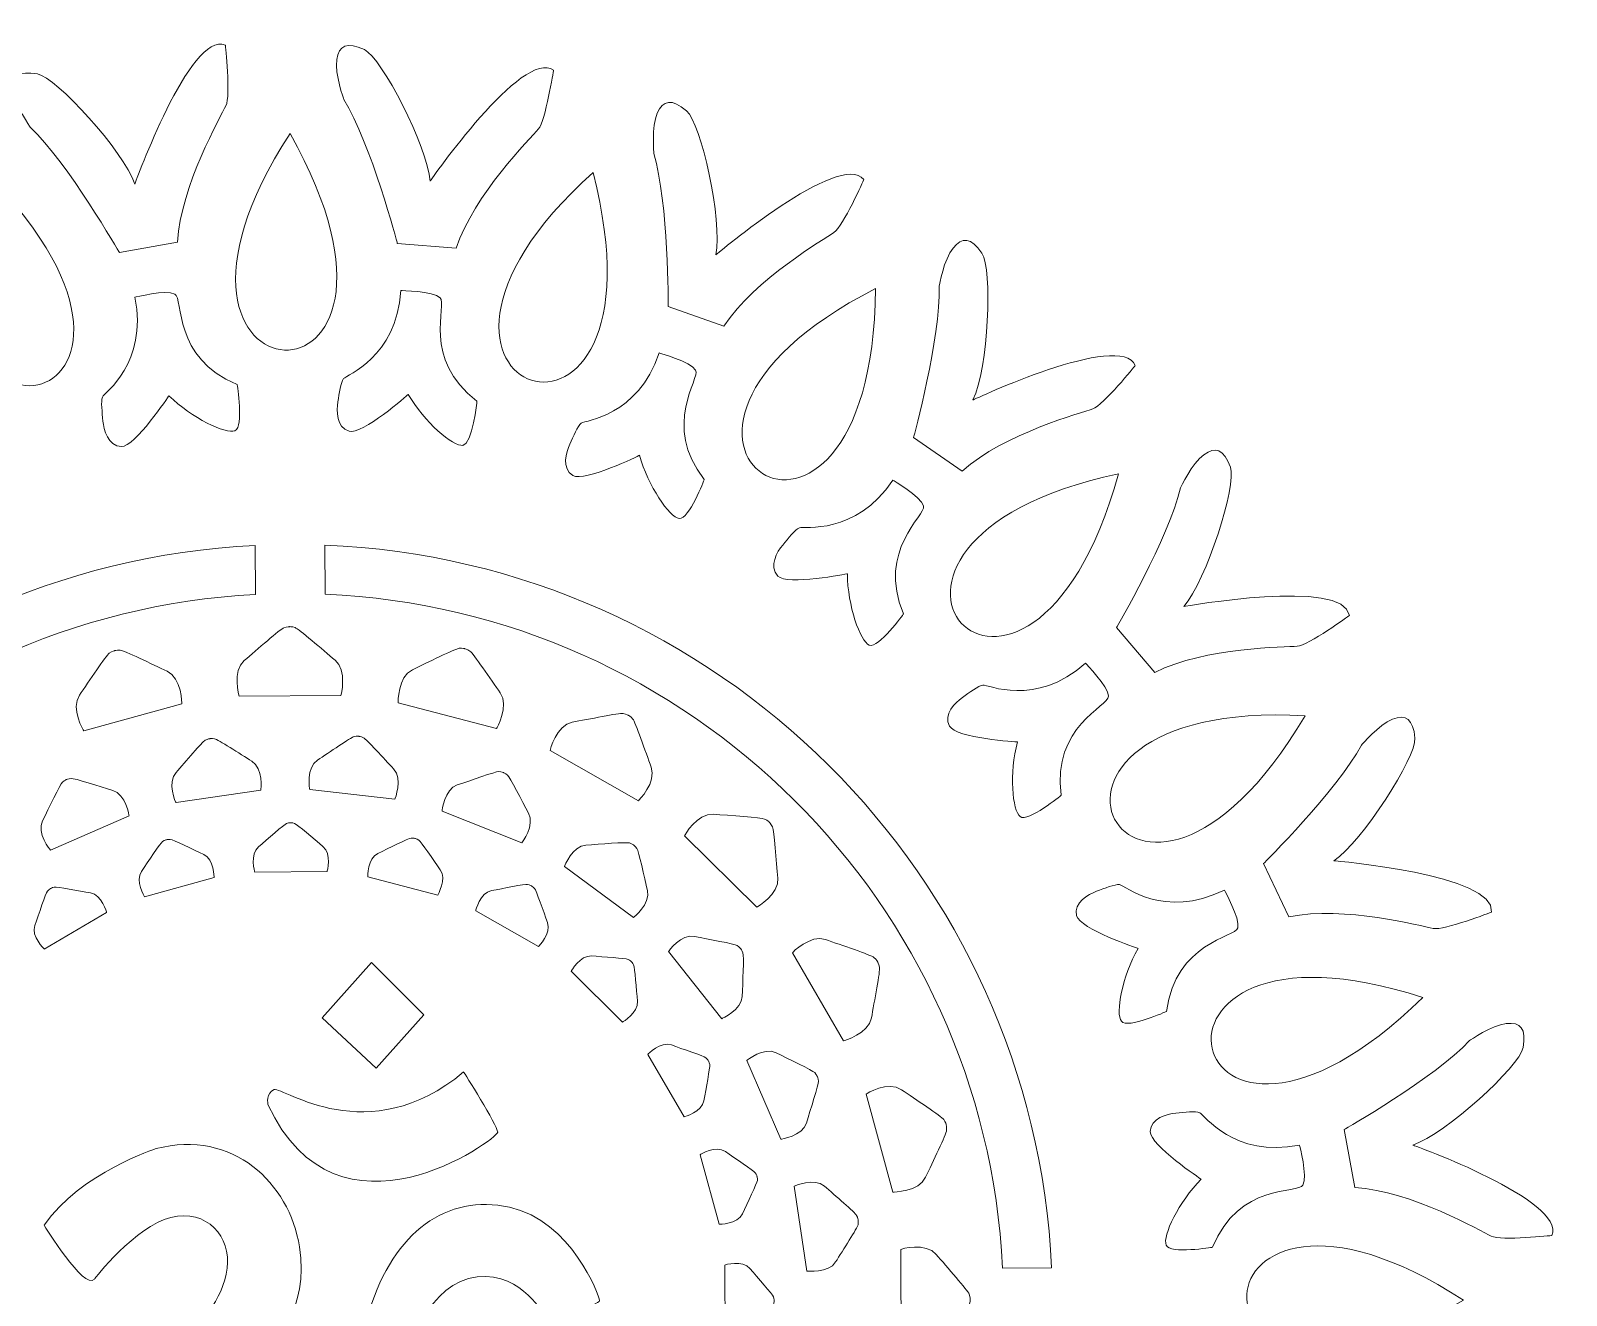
# Model space of a CAD drawing. Header units: millimetres. Extents: x -203 to 203, y -203 to 203.
# Drawn here: x -42 to 203.1, y 1.3 to 203.1 of the extents above; entities that cross this region are included whole.
import ezdxf

# ---------------------------------------------------------------- set-up
doc = ezdxf.new("R2010")
doc.units = ezdxf.units.MM
doc.header["$MEASUREMENT"] = 0
doc.layers.add('Layer 1', color=7, linetype='Continuous')

msp = doc.modelspace()

# ---------------------------------------------------------------- linework, layer by layer
at = {"layer": 'Layer 1', "color": 250, "lineweight": 20}
for points, knots in [([(-10.9043, 200.8444), (-10.9043, 200.8444), (-10.0399, 192.7666), (-10.8058, 191.151), (-11.5717, 189.5362), (-18.0381, 178.4056), (-18.5522, 169.3993), (-18.5522, 169.3993), (-27.8146, 167.7101), (-27.8146, 167.7101), (-27.8146, 167.7101), (-36.0059, 182.0331), (-42.0205, 187.7074), (-42.0205, 187.7074), (-44.4927, 191.255), (-44.7399, 193.55), (-44.9872, 195.8434), (-43.9079, 196.7649), (-40.8976, 196.2265), (-37.8873, 195.6899), (-27.1472, 183.917), (-25.3402, 178.6554), (-25.3402, 178.6554), (-16.5498, 203.1263), (-10.9043, 200.8444)], [0, 0, 0, 0, 0.125, 0.125, 0.125, 0.25, 0.25, 0.25, 0.375, 0.375, 0.375, 0.5, 0.5, 0.5, 0.625, 0.625, 0.625, 0.75, 0.75, 0.75, 0.875, 0.875, 0.875, 1, 1, 1, 1]), ([(41.4487, 196.8052), (41.4487, 196.8052), (40.1927, 188.7777), (39.0352, 187.4165), (37.8769, 186.053), (28.7506, 176.9762), (25.9222, 168.4105), (25.9222, 168.4105), (16.5388, 169.1751), (16.5388, 169.1751), (16.5388, 169.1751), (12.3341, 185.1315), (7.9926, 192.1686), (7.9926, 192.1686), (6.5231, 196.235), (6.8779, 198.5146), (7.2327, 200.7949), (8.5136, 201.4053), (11.2818, 200.1076), (14.0508, 198.8093), (21.3778, 184.6585), (21.7611, 179.109), (21.7611, 179.109), (36.5864, 200.4699), (41.4487, 196.8052)], [0, 0, 0, 0, 0.125, 0.125, 0.125, 0.25, 0.25, 0.25, 0.375, 0.375, 0.375, 0.5, 0.5, 0.5, 0.625, 0.625, 0.625, 0.75, 0.75, 0.75, 0.875, 0.875, 0.875, 1, 1, 1, 1]), ([(90.9718, 179.3527), (90.9718, 179.3527), (87.6819, 171.9239), (86.211, 170.9087), (84.7399, 169.8926), (73.5751, 163.4861), (68.6256, 155.9434), (68.6256, 155.9434), (59.7601, 159.1126), (59.7601, 159.1126), (59.7601, 159.1126), (59.8278, 175.6119), (57.4556, 183.533), (57.4556, 183.533), (57.0887, 187.8423), (58.0215, 189.9527), (58.955, 192.0616), (60.3501, 192.3214), (62.6884, 190.3498), (65.0268, 188.379), (68.4415, 172.8151), (67.3756, 167.3548), (67.3756, 167.3548), (87.2242, 184.152), (90.9718, 179.3527)], [0, 0, 0, 0, 0.125, 0.125, 0.125, 0.25, 0.25, 0.25, 0.375, 0.375, 0.375, 0.5, 0.5, 0.5, 0.625, 0.625, 0.625, 0.75, 0.75, 0.75, 0.875, 0.875, 0.875, 1, 1, 1, 1]), ([(134.2909, 149.6766), (134.2909, 149.6766), (129.1902, 143.3539), (127.5066, 142.7536), (125.8229, 142.1525), (113.3803, 138.8554), (106.6479, 132.8507), (106.6479, 132.8507), (98.9039, 138.2047), (98.9039, 138.2047), (98.9039, 138.2047), (103.24, 154.1262), (102.9987, 162.391), (102.9987, 162.391), (103.7602, 166.6468), (105.2071, 168.4438), (106.654, 170.2408), (108.0685, 170.13), (109.8176, 167.6209), (111.5666, 165.1126), (110.836, 149.1934), (108.3932, 144.1962), (108.3932, 144.1962), (131.9127, 155.2827), (134.2909, 149.6766)], [0, 0, 0, 0, 0.125, 0.125, 0.125, 0.25, 0.25, 0.25, 0.375, 0.375, 0.375, 0.5, 0.5, 0.5, 0.625, 0.625, 0.625, 0.75, 0.75, 0.75, 0.875, 0.875, 0.875, 1, 1, 1, 1]), ([(-25.3334, 160.5762), (-25.3334, 160.5762), (-20.3494, 161.8574), (-18.9573, 161.0996), (-17.5653, 160.3418), (-19.3354, 150.8734), (-9.029, 146.6641), (-9.029, 146.6641), (-7.9074, 139.9056), (-9.3687, 139.2867), (-10.8299, 138.6669), (-16.289, 141.3047), (-19.8999, 144.8672), (-19.8999, 144.8672), (-25.3312, 136.6962), (-27.4944, 136.7497), (-29.6576, 136.8048), (-30.3025, 139.4434), (-30.4287, 140.817), (-30.5543, 142.1905), (-30.7888, 143.9542), (-30.5078, 144.6484), (-30.2266, 145.3418), (-23.2476, 150.0046), (-25.3334, 160.5762)], [0, 0, 0, 0, 0.125, 0.125, 0.125, 0.25, 0.25, 0.25, 0.375, 0.375, 0.375, 0.5, 0.5, 0.5, 0.625, 0.625, 0.625, 0.75, 0.75, 0.75, 0.875, 0.875, 0.875, 1, 1, 1, 1]), ([(17.0889, 161.6418), (17.0889, 161.6418), (22.2354, 161.5906), (23.3831, 160.4977), (24.5316, 159.4057), (20.3713, 150.7182), (29.2368, 143.9837), (29.2368, 143.9837), (28.5709, 137.1669), (26.9993, 136.9466), (25.4276, 136.7256), (20.8373, 140.6882), (18.2712, 145.0618), (18.2712, 145.0618), (10.9097, 138.5754), (8.8344, 139.1882), (6.7592, 139.8001), (6.8193, 142.517), (7.0531, 143.8752), (7.2868, 145.2347), (7.5176, 146.9985), (7.9686, 147.5956), (8.4195, 148.1945), (16.3674, 150.8919), (17.0889, 161.6418)], [0, 0, 0, 0, 0.125, 0.125, 0.125, 0.25, 0.25, 0.25, 0.375, 0.375, 0.375, 0.5, 0.5, 0.5, 0.625, 0.625, 0.625, 0.75, 0.75, 0.75, 0.875, 0.875, 0.875, 1, 1, 1, 1]), ([(58.3417, 151.6931), (58.3417, 151.6931), (63.2995, 150.311), (64.1255, 148.9592), (64.9524, 147.6065), (58.6852, 140.2919), (65.5056, 131.4927), (65.5056, 131.4927), (63.0981, 125.0792), (61.5227, 125.2731), (59.9473, 125.4678), (56.5385, 130.4828), (55.1924, 135.3715), (55.1924, 135.3715), (46.4035, 131.0119), (44.5567, 132.1395), (42.7107, 133.2687), (43.4721, 135.8772), (44.0494, 137.1289), (44.6274, 138.3816), (45.3061, 140.025), (45.8969, 140.4865), (46.4869, 140.9473), (54.8624, 141.4964), (58.3417, 151.6931)], [0, 0, 0, 0, 0.125, 0.125, 0.125, 0.25, 0.25, 0.25, 0.375, 0.375, 0.375, 0.5, 0.5, 0.5, 0.625, 0.625, 0.625, 0.75, 0.75, 0.75, 0.875, 0.875, 0.875, 1, 1, 1, 1]), ([(168.4535, 109.8023), (168.4535, 109.8023), (161.8902, 105.0137), (160.1081, 104.8686), (158.3259, 104.7252), (145.4542, 104.7601), (137.3966, 100.703), (137.3966, 100.703), (131.3023, 107.8788), (131.3023, 107.8788), (131.3023, 107.8788), (139.6116, 122.1342), (141.5185, 130.1812), (141.5185, 130.1812), (143.3549, 134.0948), (145.2173, 135.4559), (147.0807, 136.818), (148.4178, 136.344), (149.4581, 133.4673), (150.4976, 130.5914), (145.6721, 115.4044), (142.0192, 111.2092), (142.0192, 111.2092), (167.6072, 115.8326), (168.4535, 109.8023)], [0, 0, 0, 0, 0.125, 0.125, 0.125, 0.25, 0.25, 0.25, 0.375, 0.375, 0.375, 0.5, 0.5, 0.5, 0.625, 0.625, 0.625, 0.75, 0.75, 0.75, 0.875, 0.875, 0.875, 1, 1, 1, 1]), ([(95.6132, 131.4066), (95.6132, 131.4066), (100.0448, 128.7889), (100.4927, 127.2679), (100.9415, 125.747), (92.9944, 120.3046), (97.3051, 110.0404), (97.3051, 110.0404), (93.3199, 104.4685), (91.8482, 105.0633), (90.3773, 105.6574), (88.3823, 111.3837), (88.3478, 116.4554), (88.3478, 116.4554), (78.7292, 114.5195), (77.2378, 116.087), (75.7466, 117.6544), (77.1574, 119.9765), (78.0391, 121.0368), (78.9215, 122.0971), (80.0031, 123.5094), (80.6924, 123.8025), (81.3816, 124.0942), (89.6136, 122.4569), (95.6132, 131.4066)], [0, 0, 0, 0, 0.125, 0.125, 0.125, 0.25, 0.25, 0.25, 0.375, 0.375, 0.375, 0.5, 0.5, 0.5, 0.625, 0.625, 0.625, 0.75, 0.75, 0.75, 0.875, 0.875, 0.875, 1, 1, 1, 1]), ([(-121.0994, 4.6355), (-118.7416, 67.3056), (-68.7427, 117.87), (-6.1509, 120.9748), (-6.1509, 120.9748), (-6.1171, 113.1513), (-6.1171, 113.1513), (-64.3892, 110.0784), (-110.9103, 63.0197), (-113.2757, 4.6689), (-113.2757, 4.6689), (-121.0994, 4.6355), (-121.0994, 4.6355)], [0, 0, 0, 0, 0.25, 0.25, 0.25, 0.5, 0.5, 0.5, 0.75, 0.75, 0.75, 1, 1, 1, 1]), ([(4.9929, 121.0221), (67.6079, 118.4572), (118.0412, 68.3271), (120.9396, 5.6787), (120.9396, 5.6787), (113.1165, 5.6454), (113.1165, 5.6454), (110.2483, 63.9744), (63.3236, 110.6274), (5.0267, 113.1986), (5.0267, 113.1986), (4.9929, 121.0221), (4.9929, 121.0221)], [0, 0, 0, 0, 0.25, 0.25, 0.25, 0.5, 0.5, 0.5, 0.75, 0.75, 0.75, 1, 1, 1, 1]), ([(-8.6839, 96.9234), (-8.6839, 96.9234), (7.5326, 97.0149), (7.5326, 97.0149), (7.5326, 97.0149), (8.5925, 101.0263), (6.6118, 102.6699), (4.6305, 104.3133), (0.795, 107.6631), (0.2215, 107.8509), (-0.352, 108.0386), (-0.667, 108.0044), (-0.667, 108.0044), (-0.667, 108.0044), (-0.9827, 108.0347), (-1.554, 107.8415), (-2.1252, 107.6477), (-5.9232, 104.2543), (-7.8865, 102.5892), (-9.8489, 100.924), (-8.7448, 96.9234), (-8.6839, 96.9234)], [0, 0, 0, 0, 0.14285714, 0.14285714, 0.14285714, 0.28571429, 0.28571429, 0.28571429, 0.42857143, 0.42857143, 0.42857143, 0.57142857, 0.57142857, 0.57142857, 0.71428571, 0.71428571, 0.71428571, 0.85714286, 0.85714286, 0.85714286, 1, 1, 1, 1]), ([(-33.4775, 91.391), (-33.4775, 91.391), (-17.8366, 95.6747), (-17.8366, 95.6747), (-17.8366, 95.6747), (-17.8516, 99.8249), (-20.19, 100.8999), (-22.5291, 101.9741), (-27.1013, 104.2164), (-27.7033, 104.2497), (-28.3062, 104.2823), (-28.6015, 104.1683), (-28.6015, 104.1683), (-28.6015, 104.1683), (-28.9143, 104.1164), (-29.4155, 103.7805), (-29.9177, 103.4462), (-32.7084, 99.1858), (-34.1727, 97.0685), (-35.6377, 94.9526), (-33.5361, 91.374), (-33.4775, 91.391)], [0, 0, 0, 0, 0.14285714, 0.14285714, 0.14285714, 0.28571429, 0.28571429, 0.28571429, 0.42857143, 0.42857143, 0.42857143, 0.57142857, 0.57142857, 0.57142857, 0.71428571, 0.71428571, 0.71428571, 0.85714286, 0.85714286, 0.85714286, 1, 1, 1, 1]), ([(16.6966, 95.8523), (16.6966, 95.8523), (32.3847, 91.7424), (32.3847, 91.7424), (32.3847, 91.7424), (34.4465, 95.3443), (32.9582, 97.443), (31.47, 99.5441), (28.6326, 103.772), (28.1267, 104.1023), (27.6216, 104.4312), (27.3082, 104.4793), (27.3082, 104.4793), (27.3082, 104.4793), (27.0112, 104.591), (26.4092, 104.5522), (25.8072, 104.5119), (21.2606, 102.2184), (18.9335, 101.1187), (16.6071, 100.0181), (16.638, 95.867), (16.6966, 95.8523)], [0, 0, 0, 0, 0.14285714, 0.14285714, 0.14285714, 0.28571429, 0.28571429, 0.28571429, 0.42857143, 0.42857143, 0.42857143, 0.57142857, 0.57142857, 0.57142857, 0.71428571, 0.71428571, 0.71428571, 0.85714286, 0.85714286, 0.85714286, 1, 1, 1, 1]), ([(126.3649, 102.1626), (126.3649, 102.1626), (129.9675, 98.4878), (130.0073, 96.9033), (130.0464, 95.3187), (120.9621, 92.1186), (122.4691, 81.0865), (122.4691, 81.0865), (117.1768, 76.7369), (115.9095, 77.6916), (114.6431, 78.648), (114.1981, 84.6953), (115.4774, 89.6033), (115.4774, 89.6033), (105.6851, 90.2222), (104.6508, 92.1224), (103.6158, 94.0227), (105.5791, 95.9004), (106.7058, 96.6969), (107.8325, 97.4927), (109.2426, 98.577), (109.9837, 98.6809), (110.7255, 98.7841), (118.2532, 95.0721), (126.3649, 102.1626)], [0, 0, 0, 0, 0.125, 0.125, 0.125, 0.25, 0.25, 0.25, 0.375, 0.375, 0.375, 0.5, 0.5, 0.5, 0.625, 0.625, 0.625, 0.75, 0.75, 0.75, 0.875, 0.875, 0.875, 1, 1, 1, 1]), ([(40.9354, 88.2483), (40.9354, 88.2483), (55.0248, 80.2177), (55.0248, 80.2177), (55.0248, 80.2177), (57.9486, 83.162), (57.0549, 85.5756), (56.1605, 87.99), (54.5136, 92.8089), (54.1116, 93.2587), (53.7086, 93.7078), (53.4186, 93.8358), (53.4186, 93.8358), (53.4186, 93.8358), (53.1607, 94.0196), (52.5684, 94.1367), (51.9768, 94.2546), (46.9912, 93.2161), (44.459, 92.7553), (41.9267, 92.2939), (40.8827, 88.2778), (40.9354, 88.2483)], [0, 0, 0, 0, 0.14285714, 0.14285714, 0.14285714, 0.28571429, 0.28571429, 0.28571429, 0.42857143, 0.42857143, 0.42857143, 0.57142857, 0.57142857, 0.57142857, 0.71428571, 0.71428571, 0.71428571, 0.85714286, 0.85714286, 0.85714286, 1, 1, 1, 1]), ([(191.1311, 62.4425), (191.1311, 62.4425), (183.5524, 59.5162), (181.7935, 59.8388), (180.0347, 60.1608), (167.6109, 63.5253), (158.7777, 61.6918), (158.7777, 61.6918), (154.7489, 70.2001), (154.7489, 70.2001), (154.7489, 70.2001), (166.4646, 81.8201), (170.3882, 89.0984), (170.3882, 89.0984), (173.1753, 92.4047), (175.3272, 93.237), (177.4792, 94.07), (178.648, 93.2664), (178.9079, 90.2192), (179.168, 87.1718), (170.5761, 73.7509), (165.9625, 70.6446), (165.9625, 70.6446), (191.8744, 68.4869), (191.1311, 62.4425)], [0, 0, 0, 0, 0.125, 0.125, 0.125, 0.25, 0.25, 0.25, 0.375, 0.375, 0.375, 0.5, 0.5, 0.5, 0.625, 0.625, 0.625, 0.75, 0.75, 0.75, 0.875, 0.875, 0.875, 1, 1, 1, 1]), ([(-18.7664, 79.9238), (-18.7664, 79.9238), (-5.2331, 81.9233), (-5.2331, 81.9233), (-5.2331, 81.9233), (-4.8243, 85.4011), (-6.6741, 86.5374), (-8.5231, 87.6752), (-12.1242, 90.0175), (-12.6255, 90.1067), (-13.1269, 90.1951), (-13.3854, 90.1292), (-13.3854, 90.1292), (-13.3854, 90.1292), (-13.653, 90.1167), (-14.107, 89.8872), (-14.5609, 89.6576), (-17.3308, 86.3729), (-18.7724, 84.7503), (-20.2141, 83.1271), (-18.8168, 79.9161), (-18.7664, 79.9238)], [0, 0, 0, 0, 0.14285714, 0.14285714, 0.14285714, 0.28571429, 0.28571429, 0.28571429, 0.42857143, 0.42857143, 0.42857143, 0.57142857, 0.57142857, 0.57142857, 0.71428571, 0.71428571, 0.71428571, 0.85714286, 0.85714286, 0.85714286, 1, 1, 1, 1]), ([(2.5583, 82.0404), (2.5583, 82.0404), (16.1479, 80.469), (16.1479, 80.469), (16.1479, 80.469), (17.4422, 83.7227), (15.9501, 85.2995), (14.4583, 86.8763), (11.5862, 90.071), (11.1254, 90.2866), (10.664, 90.5022), (10.3963, 90.5053), (10.3963, 90.5053), (10.3963, 90.5053), (10.1356, 90.5627), (9.6372, 90.4588), (9.1388, 90.3548), (5.6144, 87.8985), (3.8015, 86.7041), (1.9886, 85.509), (2.5072, 82.0466), (2.5583, 82.0404)], [0, 0, 0, 0, 0.14285714, 0.14285714, 0.14285714, 0.28571429, 0.28571429, 0.28571429, 0.42857143, 0.42857143, 0.42857143, 0.57142857, 0.57142857, 0.57142857, 0.71428571, 0.71428571, 0.71428571, 0.85714286, 0.85714286, 0.85714286, 1, 1, 1, 1]), ([(-38.8163, 72.3594), (-38.8163, 72.3594), (-26.2617, 77.794), (-26.2617, 77.794), (-26.2617, 77.794), (-26.7668, 81.2587), (-28.8473, 81.8784), (-30.9286, 82.4988), (-35.013, 83.829), (-35.5196, 83.7848), (-36.027, 83.7414), (-36.26, 83.6102), (-36.26, 83.6102), (-36.26, 83.6102), (-36.5156, 83.5296), (-36.8944, 83.1898), (-37.2739, 82.8502), (-39.0989, 78.962), (-40.0707, 77.02), (-41.0434, 75.0786), (-38.8628, 72.3393), (-38.8163, 72.3594)], [0, 0, 0, 0, 0.14285714, 0.14285714, 0.14285714, 0.28571429, 0.28571429, 0.28571429, 0.42857143, 0.42857143, 0.42857143, 0.57142857, 0.57142857, 0.57142857, 0.71428571, 0.71428571, 0.71428571, 0.85714286, 0.85714286, 0.85714286, 1, 1, 1, 1]), ([(23.7041, 78.5665), (23.7041, 78.5665), (36.4241, 73.5313), (36.4241, 73.5313), (36.4241, 73.5313), (38.5158, 76.339), (37.483, 78.2486), (36.4503, 80.158), (34.5028, 83.9864), (34.1134, 84.3137), (33.7234, 84.6417), (33.4663, 84.7139), (33.4663, 84.7139), (33.4663, 84.7139), (33.2288, 84.8381), (32.7208, 84.8659), (32.2126, 84.8939), (28.1718, 83.435), (26.1116, 82.7485), (24.0513, 82.0629), (23.656, 78.586), (23.7041, 78.5665)], [0, 0, 0, 0, 0.14285714, 0.14285714, 0.14285714, 0.28571429, 0.28571429, 0.28571429, 0.42857143, 0.42857143, 0.42857143, 0.57142857, 0.57142857, 0.57142857, 0.71428571, 0.71428571, 0.71428571, 0.85714286, 0.85714286, 0.85714286, 1, 1, 1, 1]), ([(-6.1862, 68.8397), (-6.1862, 68.8397), (5.3318, 68.9049), (5.3318, 68.9049), (5.3318, 68.9049), (6.0842, 71.7537), (4.6771, 72.9209), (3.2701, 74.0882), (0.5462, 76.4678), (0.1387, 76.602), (-0.2686, 76.7345), (-0.4926, 76.7105), (-0.4926, 76.7105), (-0.4926, 76.7105), (-0.7166, 76.7323), (-1.1225, 76.5942), (-1.5284, 76.4569), (-4.226, 74.0463), (-5.6195, 72.8643), (-7.0138, 71.6815), (-6.2299, 68.8397), (-6.1862, 68.8397)], [0, 0, 0, 0, 0.14285714, 0.14285714, 0.14285714, 0.28571429, 0.28571429, 0.28571429, 0.42857143, 0.42857143, 0.42857143, 0.57142857, 0.57142857, 0.57142857, 0.71428571, 0.71428571, 0.71428571, 0.85714286, 0.85714286, 0.85714286, 1, 1, 1, 1]), ([(62.3795, 74.6288), (62.3795, 74.6288), (73.9104, 63.2252), (73.9104, 63.2252), (73.9104, 63.2252), (77.4972, 65.3138), (77.2581, 67.8772), (77.0199, 70.439), (76.6764, 75.52), (76.4035, 76.0582), (76.1307, 76.5973), (75.8835, 76.795), (75.8835, 76.795), (75.8835, 76.795), (75.682, 77.0402), (75.1409, 77.3069), (74.5996, 77.5738), (69.5155, 77.8599), (66.9503, 78.0709), (64.385, 78.2818), (62.3367, 74.6715), (62.3795, 74.6288)], [0, 0, 0, 0, 0.14285714, 0.14285714, 0.14285714, 0.28571429, 0.28571429, 0.28571429, 0.42857143, 0.42857143, 0.42857143, 0.57142857, 0.57142857, 0.57142857, 0.71428571, 0.71428571, 0.71428571, 0.85714286, 0.85714286, 0.85714286, 1, 1, 1, 1]), ([(-23.7963, 64.909), (-23.7963, 64.909), (-12.6872, 67.9532), (-12.6872, 67.9532), (-12.6872, 67.9532), (-12.6977, 70.9005), (-14.3588, 71.6637), (-16.0207, 72.4276), (-19.2677, 74.02), (-19.6954, 74.0432), (-20.1231, 74.0664), (-20.3336, 73.9851), (-20.3336, 73.9851), (-20.3336, 73.9851), (-20.5552, 73.9478), (-20.9115, 73.7097), (-21.2679, 73.4723), (-23.2499, 70.4468), (-24.2909, 68.9429), (-25.3312, 67.4405), (-23.8377, 64.8989), (-23.7963, 64.909)], [0, 0, 0, 0, 0.14285714, 0.14285714, 0.14285714, 0.28571429, 0.28571429, 0.28571429, 0.42857143, 0.42857143, 0.42857143, 0.57142857, 0.57142857, 0.57142857, 0.71428571, 0.71428571, 0.71428571, 0.85714286, 0.85714286, 0.85714286, 1, 1, 1, 1]), ([(11.8403, 68.0797), (11.8403, 68.0797), (22.9832, 65.1596), (22.9832, 65.1596), (22.9832, 65.1596), (24.4474, 67.7182), (23.3907, 69.2096), (22.3339, 70.7012), (20.3179, 73.7043), (19.9586, 73.9385), (19.6001, 74.1728), (19.3777, 74.2069), (19.3777, 74.2069), (19.3777, 74.2069), (19.1664, 74.286), (18.7388, 74.2572), (18.3118, 74.2294), (15.082, 72.6014), (13.4292, 71.8188), (11.7772, 71.0377), (11.7989, 68.0897), (11.8403, 68.0797)], [0, 0, 0, 0, 0.14285714, 0.14285714, 0.14285714, 0.28571429, 0.28571429, 0.28571429, 0.42857143, 0.42857143, 0.42857143, 0.57142857, 0.57142857, 0.57142857, 0.71428571, 0.71428571, 0.71428571, 0.85714286, 0.85714286, 0.85714286, 1, 1, 1, 1]), ([(43.2293, 69.7371), (43.2293, 69.7371), (54.213, 61.5825), (54.213, 61.5825), (54.213, 61.5825), (56.961, 63.751), (56.4566, 65.8645), (55.9538, 67.9765), (55.0639, 72.1787), (54.7722, 72.596), (54.4806, 73.0132), (54.2506, 73.1498), (54.2506, 73.1498), (54.2506, 73.1498), (54.053, 73.3296), (53.5696, 73.4879), (53.0863, 73.6477), (48.8057, 73.2832), (46.638, 73.1544), (44.471, 73.0249), (43.1887, 69.7681), (43.2293, 69.7371)], [0, 0, 0, 0, 0.14285714, 0.14285714, 0.14285714, 0.28571429, 0.28571429, 0.28571429, 0.42857143, 0.42857143, 0.42857143, 0.57142857, 0.57142857, 0.57142857, 0.71428571, 0.71428571, 0.71428571, 0.85714286, 0.85714286, 0.85714286, 1, 1, 1, 1]), ([(-39.7889, 56.555), (-39.7889, 56.555), (-29.8463, 62.3705), (-29.8463, 62.3705), (-29.8463, 62.3705), (-30.6189, 65.2145), (-32.4214, 65.5225), (-34.2238, 65.8288), (-37.7723, 66.5276), (-38.1917, 66.4393), (-38.6111, 66.3508), (-38.7929, 66.2182), (-38.7929, 66.2182), (-38.7929, 66.2182), (-38.9981, 66.1243), (-39.2808, 65.8032), (-39.5626, 65.4814), (-40.6947, 62.0447), (-41.3102, 60.3236), (-41.9258, 58.6018), (-39.8264, 56.5332), (-39.7889, 56.555)], [0, 0, 0, 0, 0.14285714, 0.14285714, 0.14285714, 0.28571429, 0.28571429, 0.28571429, 0.42857143, 0.42857143, 0.42857143, 0.57142857, 0.57142857, 0.57142857, 0.71428571, 0.71428571, 0.71428571, 0.85714286, 0.85714286, 0.85714286, 1, 1, 1, 1]), ([(29.0565, 62.6776), (29.0565, 62.6776), (39.0638, 56.9738), (39.0638, 56.9738), (39.0638, 56.9738), (41.1406, 59.0656), (40.5054, 60.7805), (39.8703, 62.4945), (38.7007, 65.9172), (38.4151, 66.2368), (38.1287, 66.5556), (37.9228, 66.6456), (37.9228, 66.6456), (37.9228, 66.6456), (37.7394, 66.7767), (37.3192, 66.8604), (36.899, 66.945), (33.3574, 66.2073), (31.5594, 65.8801), (29.7608, 65.5519), (29.0189, 62.6993), (29.0565, 62.6776)], [0, 0, 0, 0, 0.14285714, 0.14285714, 0.14285714, 0.28571429, 0.28571429, 0.28571429, 0.42857143, 0.42857143, 0.42857143, 0.57142857, 0.57142857, 0.57142857, 0.71428571, 0.71428571, 0.71428571, 0.85714286, 0.85714286, 0.85714286, 1, 1, 1, 1]), ([(148.4998, 65.9584), (148.4998, 65.9584), (151.029, 61.4754), (150.6563, 59.9342), (150.2841, 58.394), (140.6805, 57.6533), (139.2817, 46.6079), (139.2817, 46.6079), (133.0438, 43.7755), (132.0675, 45.0264), (131.0912, 46.2783), (132.2268, 52.2349), (134.732, 56.6442), (134.732, 56.6442), (125.4343, 59.7761), (124.927, 61.8787), (124.4188, 63.9822), (126.8015, 65.289), (128.0959, 65.7661), (129.3901, 66.2422), (131.0325, 66.9255), (131.7752, 66.8333), (132.5185, 66.7418), (138.8292, 61.2078), (148.4998, 65.9584)], [0, 0, 0, 0, 0.125, 0.125, 0.125, 0.25, 0.25, 0.25, 0.375, 0.375, 0.375, 0.5, 0.5, 0.5, 0.625, 0.625, 0.625, 0.75, 0.75, 0.75, 0.875, 0.875, 0.875, 1, 1, 1, 1]), ([(59.8052, 56.1563), (59.8052, 56.1563), (68.3039, 45.4353), (68.3039, 45.4353), (68.3039, 45.4353), (71.5194, 46.8196), (71.5796, 48.9898), (71.6397, 51.1614), (71.8674, 55.4514), (71.6938, 55.9283), (71.5202, 56.4068), (71.333, 56.5984), (71.333, 56.5984), (71.333, 56.5984), (71.1894, 56.8242), (70.7632, 57.1033), (70.3379, 57.381), (66.1084, 58.1373), (63.982, 58.5738), (61.8549, 59.0113), (59.7736, 56.1951), (59.8052, 56.1563)], [0, 0, 0, 0, 0.14285714, 0.14285714, 0.14285714, 0.28571429, 0.28571429, 0.28571429, 0.42857143, 0.42857143, 0.42857143, 0.57142857, 0.57142857, 0.57142857, 0.71428571, 0.71428571, 0.71428571, 0.85714286, 0.85714286, 0.85714286, 1, 1, 1, 1]), ([(79.5687, 55.9237), (79.5687, 55.9237), (87.7555, 41.9257), (87.7555, 41.9257), (87.7555, 41.9257), (91.7603, 43.0138), (92.1924, 45.5516), (92.6253, 48.0885), (93.6085, 53.0849), (93.4845, 53.6752), (93.3605, 54.2662), (93.1734, 54.5214), (93.1734, 54.5214), (93.1734, 54.5214), (93.0418, 54.8107), (92.5886, 55.2086), (92.1346, 55.6064), (87.2978, 57.1987), (84.8745, 58.0659), (82.4505, 58.9337), (79.5378, 55.9772), (79.5687, 55.9237)], [0, 0, 0, 0, 0.14285714, 0.14285714, 0.14285714, 0.28571429, 0.28571429, 0.28571429, 0.42857143, 0.42857143, 0.42857143, 0.57142857, 0.57142857, 0.57142857, 0.71428571, 0.71428571, 0.71428571, 0.85714286, 0.85714286, 0.85714286, 1, 1, 1, 1]), ([(12.4198, 54.3942), (12.4198, 54.3942), (4.5569, 45.5694), (4.5569, 45.5694), (4.5569, 45.5694), (13.1391, 37.5349), (13.1391, 37.5349), (13.1391, 37.5349), (20.7599, 46.0674), (20.7599, 46.0674), (20.7599, 46.0674), (12.4198, 54.3942), (12.4198, 54.3942)], [0, 0, 0, 0, 0.25, 0.25, 0.25, 0.5, 0.5, 0.5, 0.75, 0.75, 0.75, 1, 1, 1, 1]), ([(44.2876, 53.0043), (44.2876, 53.0043), (52.4775, 44.9054), (52.4775, 44.9054), (52.4775, 44.9054), (55.0248, 46.3892), (54.8557, 48.2095), (54.6858, 50.0291), (54.4423, 53.638), (54.2483, 54.0195), (54.0544, 54.4027), (53.8792, 54.5431), (53.8792, 54.5431), (53.8792, 54.5431), (53.7357, 54.7168), (53.3516, 54.9076), (52.9675, 55.0969), (49.356, 55.3001), (47.534, 55.449), (45.712, 55.5987), (44.2568, 53.0346), (44.2876, 53.0043)], [0, 0, 0, 0, 0.14285714, 0.14285714, 0.14285714, 0.28571429, 0.28571429, 0.28571429, 0.42857143, 0.42857143, 0.42857143, 0.57142857, 0.57142857, 0.57142857, 0.71428571, 0.71428571, 0.71428571, 0.85714286, 0.85714286, 0.85714286, 1, 1, 1, 1]), ([(200.7784, 10.828), (200.7784, 10.828), (192.7005, 9.9639), (191.0853, 10.7295), (189.47, 11.495), (178.3405, 17.9619), (169.3337, 18.4769), (169.3337, 18.4769), (167.6439, 27.7384), (167.6439, 27.7384), (167.6439, 27.7384), (181.9679, 35.9303), (187.6421, 41.9443), (187.6421, 41.9443), (191.1898, 44.4161), (193.4837, 44.6643), (195.7777, 44.9102), (196.6985, 43.8328), (196.1617, 40.822), (195.6244, 37.8111), (183.8515, 27.0713), (178.59, 25.265), (178.59, 25.265), (203.0611, 16.4743), (200.7784, 10.828)], [0, 0, 0, 0, 0.125, 0.125, 0.125, 0.25, 0.25, 0.25, 0.375, 0.375, 0.375, 0.5, 0.5, 0.5, 0.625, 0.625, 0.625, 0.75, 0.75, 0.75, 0.875, 0.875, 0.875, 1, 1, 1, 1]), ([(56.4965, 39.7199), (56.4965, 39.7199), (62.3111, 29.7766), (62.3111, 29.7766), (62.3111, 29.7766), (65.1553, 30.5499), (65.4628, 32.3524), (65.7702, 34.1534), (66.4684, 37.7033), (66.3805, 38.1221), (66.2925, 38.5409), (66.1595, 38.7231), (66.1595, 38.7231), (66.1595, 38.7231), (66.0664, 38.928), (65.7438, 39.2103), (65.4214, 39.4941), (61.9864, 40.6249), (60.2644, 41.2408), (58.5432, 41.8559), (56.4746, 39.757), (56.4965, 39.7199)], [0, 0, 0, 0, 0.14285714, 0.14285714, 0.14285714, 0.28571429, 0.28571429, 0.28571429, 0.42857143, 0.42857143, 0.42857143, 0.57142857, 0.57142857, 0.57142857, 0.71428571, 0.71428571, 0.71428571, 0.85714286, 0.85714286, 0.85714286, 1, 1, 1, 1]), ([(72.3004, 38.7465), (72.3004, 38.7465), (77.7347, 26.1926), (77.7347, 26.1926), (77.7347, 26.1926), (81.199, 26.6983), (81.8192, 28.7784), (82.4392, 30.8593), (83.7696, 34.9444), (83.726, 35.4509), (83.6816, 35.9581), (83.5508, 36.1909), (83.5508, 36.1909), (83.5508, 36.1909), (83.4705, 36.4468), (83.1307, 36.8252), (82.791, 37.2038), (78.902, 39.0303), (76.9605, 40.0022), (75.0198, 40.9732), (72.2801, 38.7938), (72.3004, 38.7465)], [0, 0, 0, 0, 0.14285714, 0.14285714, 0.14285714, 0.28571429, 0.28571429, 0.28571429, 0.42857143, 0.42857143, 0.42857143, 0.57142857, 0.57142857, 0.57142857, 0.71428571, 0.71428571, 0.71428571, 0.85714286, 0.85714286, 0.85714286, 1, 1, 1, 1]), ([(27.1127, 36.9292), (27.1127, 36.9292), (32.5359, 28.3805), (32.5576, 27.3327), (32.5787, 26.2841), (7.0523, 7.6612), (-4.1215, 31.7428), (-4.1215, 31.7428), (-4.4402, 33.6896), (-3.0985, 34.12), (-1.7569, 34.5482), (11.8846, 24.2474), (27.1127, 36.9292)], [0, 0, 0, 0, 0.25, 0.25, 0.25, 0.5, 0.5, 0.5, 0.75, 0.75, 0.75, 1, 1, 1, 1]), ([(91.3311, 33.408), (91.3311, 33.408), (95.6154, 17.7665), (95.6154, 17.7665), (95.6154, 17.7665), (99.7652, 17.7828), (100.8401, 20.1205), (101.9141, 22.4597), (104.1578, 27.0326), (104.1908, 27.6337), (104.2232, 28.2371), (104.1089, 28.5325), (104.1089, 28.5325), (104.1089, 28.5325), (104.057, 28.8443), (103.721, 29.3462), (103.3865, 29.848), (99.1263, 32.6386), (97.0097, 34.1029), (94.8931, 35.5688), (91.3153, 33.4669), (91.3311, 33.408)], [0, 0, 0, 0, 0.14285714, 0.14285714, 0.14285714, 0.28571429, 0.28571429, 0.28571429, 0.42857143, 0.42857143, 0.42857143, 0.57142857, 0.57142857, 0.57142857, 0.71428571, 0.71428571, 0.71428571, 0.85714286, 0.85714286, 0.85714286, 1, 1, 1, 1]), ([(160.5095, 25.2572), (160.5095, 25.2572), (161.7924, 20.2732), (161.034, 18.8811), (160.2756, 17.4888), (150.808, 19.2595), (146.5982, 8.9526), (146.5982, 8.9526), (139.8394, 7.8311), (139.2201, 9.293), (138.6007, 10.7536), (141.2397, 16.213), (144.801, 19.8241), (144.801, 19.8241), (136.6299, 25.2557), (136.684, 27.418), (136.7382, 29.5812), (139.3779, 30.2272), (140.7511, 30.3529), (142.1252, 30.4794), (143.8878, 30.712), (144.5823, 30.4321), (145.276, 30.1513), (149.9391, 23.1716), (160.5095, 25.2572)], [0, 0, 0, 0, 0.125, 0.125, 0.125, 0.25, 0.25, 0.25, 0.375, 0.375, 0.375, 0.5, 0.5, 0.5, 0.625, 0.625, 0.625, 0.75, 0.75, 0.75, 0.875, 0.875, 0.875, 1, 1, 1, 1]), ([(-31.8028, 3.867), (-31.8028, 3.867), (-25.2801, 12.3124), (-19.5797, 13.7218), (-13.8792, 15.1318), (-9.9121, 10.6116), (-10.6164, 5.5958), (-11.3199, 0.5784), (-14.7782, -3.9294), (-19.1925, -5.0703), (-19.1925, -5.0703), (-18.1929, -14.3294), (-17.7749, -15.0469), (-17.357, -15.765), (-7.4159, -13.4491), (-3.9005, -19.9983), (-0.3858, -26.5466), (-3.9178, -35.933), (-12.2445, -36.9326), (-20.571, -37.9317), (-31.6952, -33.7465), (-38.6441, -21.2656), (-38.6441, -21.2656), (-40.9284, -20.8987), (-41.6755, -21.4664), (-42.4226, -22.0342), (-41.6402, -39.9133), (-23.6092, -48.5643), (-23.6092, -48.5643), (-7.0627, -55.0383), (1.5428, -44.1116), (10.1483, -33.1834), (6.8359, -21.5401), (6.4382, -20.8762), (6.4382, -20.8762), (14.9332, -21.0384), (16.4553, -13.9121), (17.9781, -6.7859), (21.6897, 3.4745), (29.2707, 4.2144), (36.851, 4.9551), (39.5824, -2.085), (40.5865, -2.147), (41.5901, -2.2083), (48.8124, -0.3074), (48.7974, 0.4435), (48.7817, 1.1942), (44.305, 13.1734), (34.4119, 15.3489), (24.5189, 17.5253), (15.9456, 11.4384), (12.1019, -1.114), (12.1019, -1.114), (10.2784, -8.2076), (6.0474, -9.9371), (1.8164, -11.6644), (-3.43, -7.999), (-3.4451, -7.2598), (-3.4601, -6.5222), (2.547, -1.1023), (0.9174, 9.0495), (-0.7121, 19.2013), (-9.6558, 27.8679), (-21.9466, 24.6926), (-21.9466, 24.6926), (-33.8931, 20.9371), (-39.8122, 12.4676), (-39.8122, 12.4676), (-33.418, 1.9962), (-31.8028, 3.867)], [0, 0, 0, 0, 0.04347826, 0.04347826, 0.04347826, 0.08695652, 0.08695652, 0.08695652, 0.13043478, 0.13043478, 0.13043478, 0.17391304, 0.17391304, 0.17391304, 0.2173913, 0.2173913, 0.2173913, 0.26086957, 0.26086957, 0.26086957, 0.30434783, 0.30434783, 0.30434783, 0.34782609, 0.34782609, 0.34782609, 0.39130435, 0.39130435, 0.39130435, 0.43478261, 0.43478261, 0.43478261, 0.47826087, 0.47826087, 0.47826087, 0.52173913, 0.52173913, 0.52173913, 0.56521739, 0.56521739, 0.56521739, 0.60869565, 0.60869565, 0.60869565, 0.65217391, 0.65217391, 0.65217391, 0.69565217, 0.69565217, 0.69565217, 0.73913043, 0.73913043, 0.73913043, 0.7826087, 0.7826087, 0.7826087, 0.82608696, 0.82608696, 0.82608696, 0.86956522, 0.86956522, 0.86956522, 0.91304348, 0.91304348, 0.91304348, 0.95652174, 0.95652174, 0.95652174, 1, 1, 1, 1]), ([(64.8509, 23.7262), (64.8509, 23.7262), (67.8936, 12.6181), (67.8936, 12.6181), (67.8936, 12.6181), (70.8415, 12.6281), (71.6051, 14.2895), (72.368, 15.9508), (73.9615, 19.1983), (73.9848, 19.6264), (74.0081, 20.0537), (73.9262, 20.2639), (73.9262, 20.2639), (73.9262, 20.2639), (73.8893, 20.4857), (73.6511, 20.8417), (73.4136, 21.1977), (70.3875, 23.1809), (68.8842, 24.2203), (67.3809, 25.2611), (64.8396, 23.7689), (64.8509, 23.7262)], [0, 0, 0, 0, 0.14285714, 0.14285714, 0.14285714, 0.28571429, 0.28571429, 0.28571429, 0.42857143, 0.42857143, 0.42857143, 0.57142857, 0.57142857, 0.57142857, 0.71428571, 0.71428571, 0.71428571, 0.85714286, 0.85714286, 0.85714286, 1, 1, 1, 1]), ([(79.8649, 18.6972), (79.8649, 18.6972), (81.8642, 5.1645), (81.8642, 5.1645), (81.8642, 5.1645), (85.3413, 4.755), (86.4785, 6.6048), (87.6157, 8.4539), (89.9586, 12.0557), (90.0473, 12.5568), (90.1359, 13.057), (90.0698, 13.3168), (90.0698, 13.3168), (90.0698, 13.3168), (90.0578, 13.5845), (89.8286, 14.0374), (89.5986, 14.4919), (86.3147, 17.2616), (84.6903, 18.7026), (83.0669, 20.1445), (79.8574, 18.7469), (79.8649, 18.6972)], [0, 0, 0, 0, 0.14285714, 0.14285714, 0.14285714, 0.28571429, 0.28571429, 0.28571429, 0.42857143, 0.42857143, 0.42857143, 0.57142857, 0.57142857, 0.57142857, 0.71428571, 0.71428571, 0.71428571, 0.85714286, 0.85714286, 0.85714286, 1, 1, 1, 1]), ([(96.8646, 8.6144), (96.8646, 8.6144), (96.9548, -7.6018), (96.9548, -7.6018), (96.9548, -7.6018), (100.967, -8.6621), (102.6109, -6.6812), (104.254, -4.6995), (107.604, -0.8634), (107.7919, -0.2903), (107.979, 0.2829), (107.9452, 0.5978), (107.9452, 0.5978), (107.9452, 0.5978), (107.9761, 0.9127), (107.7822, 1.4843), (107.5875, 2.0559), (104.1953, 5.8548), (102.5297, 7.8164), (100.8649, 9.7801), (96.8646, 8.6749), (96.8646, 8.6144)], [0, 0, 0, 0, 0.14285714, 0.14285714, 0.14285714, 0.28571429, 0.28571429, 0.28571429, 0.42857143, 0.42857143, 0.42857143, 0.57142857, 0.57142857, 0.57142857, 0.71428571, 0.71428571, 0.71428571, 0.85714286, 0.85714286, 0.85714286, 1, 1, 1, 1]), ([(68.7813, 6.1177), (68.7813, 6.1177), (68.8451, -5.4014), (68.8451, -5.4014), (68.8451, -5.4014), (71.6953, -6.1538), (72.8626, -4.7461), (74.0291, -3.3391), (76.4088, -0.616), (76.5427, -0.2088), (76.6757, 0.1983), (76.6509, 0.4233), (76.6509, 0.4233), (76.6509, 0.4233), (76.6734, 0.6475), (76.5351, 1.0523), (76.3976, 1.4587), (73.9879, 4.157), (72.8054, 5.5508), (71.6224, 6.9437), (68.7813, 6.1604), (68.7813, 6.1177)], [0, 0, 0, 0, 0.14285714, 0.14285714, 0.14285714, 0.28571429, 0.28571429, 0.28571429, 0.42857143, 0.42857143, 0.42857143, 0.57142857, 0.57142857, 0.57142857, 0.71428571, 0.71428571, 0.71428571, 0.85714286, 0.85714286, 0.85714286, 1, 1, 1, 1])]:
    msp.add_open_spline(points, degree=3, knots=knots, dxfattribs=at)
for points in [[(-0.5798, 186.7239), (-29.7297, 141.9687), (26.1522, 139.2905), (-0.5798, 186.7239)], [(-48.8912, 180.2306), (-65.4648, 129.4551), (-10.7938, 141.3311), (-48.8912, 180.2306)], [(47.7662, 180.4935), (8.0257, 144.8074), (61.3107, 127.7573), (47.7662, 180.4935)], [(92.8532, 161.9613), (45.2302, 137.7766), (92.2864, 107.5174), (92.8532, 161.9613)], [(131.6067, 132.3923), (79.347, 121.3579), (116.9679, 79.9501), (131.6067, 132.3923)], [(161.3866, 93.8), (108.052, 96.6682), (133.6737, 46.9337), (161.3866, 93.8)], [(180.164, 48.8161), (129.3879, 65.389), (141.2645, 10.7186), (180.164, 48.8161)], [(186.6581, 0.5047), (141.902, 29.6548), (139.2238, -26.2279), (186.6581, 0.5047)]]:
    msp.add_open_spline(points, degree=3, dxfattribs=at)

doc.saveas('drawing.dxf')
